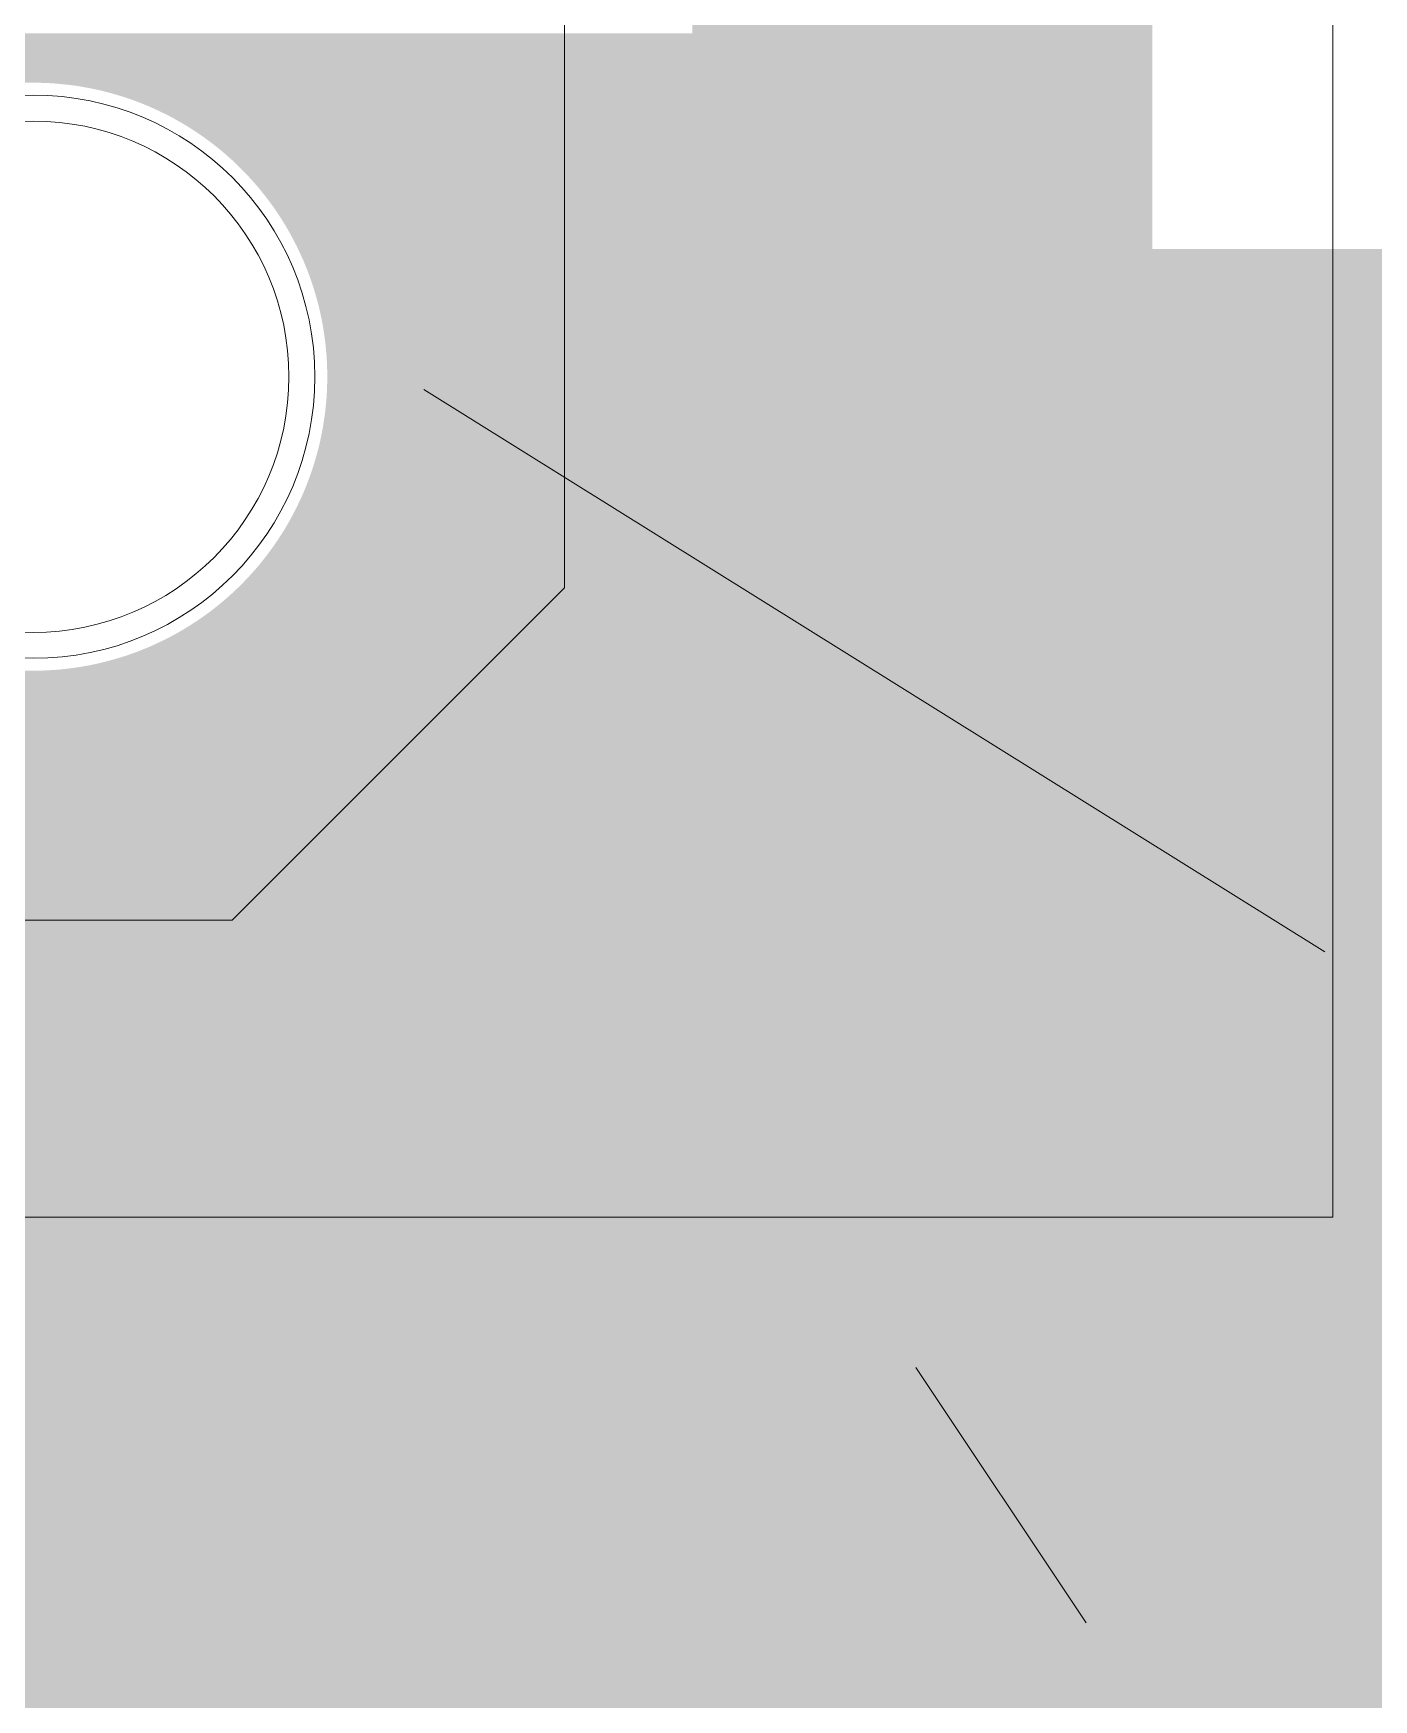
# Model space of a CAD drawing. Header units: millimetres. Extents: x 0 to 210, y 0 to 297.
# Drawn here: x 128.94 to 134.18, y 218.22 to 224.74 of the extents above; entities that cross this region are included whole.
import ezdxf

# ---------------------------------------------------------------- set-up
doc = ezdxf.new("R2010")
doc.units = ezdxf.units.MM
for name, pattern in [('K5LT32768', [0]), ('K5LT32769', [0]), ('K5LT32770', [0]), ('K5LT32771', [0]), ('K5LT32773', [0])]:
    doc.linetypes.add(name, pattern=pattern)

# ---------------------------------------------------------------- blocks, each defined once
blk = doc.blocks.new('U14')
at = {"color": 7, "linetype": 'K5LT32768', "lineweight": 18}
blk.add_circle((128.9364, 223.3985), 1, dxfattribs=at)
blk = doc.blocks.new('U145')
at = {"color": 1, "linetype": 'K5LT32771', "lineweight": 18, "true_color": 0xff0000}
blk.add_circle((128.9364, 223.3985), 1.1016, dxfattribs=at)
blk = doc.blocks.new('U247')
at = {"color": 3, "linetype": 'K5LT32773', "lineweight": 18, "true_color": 0x00ff00}
blk.add_circle((128.9364, 223.3985), 1, dxfattribs=at)
blk = doc.blocks.new('U311')
at = {"color": 1, "linetype": 'K5LT32771', "lineweight": 18, "true_color": 0xff0000}
blk.add_circle((128.9364, 223.3985), 1.1016, dxfattribs=at)

msp = doc.modelspace()

# ---------------------------------------------------------------- hatches: boundary and pattern name
for points in [[(131.515, 223.8979), (131.515, 227.348), (133.3151, 227.348), (133.3151, 223.8979)], [(125.3423, 224.7397), (125.3414, 224.742), (130.515, 224.742), (130.515, 224.7397)], [(125.3461, 224.7275), (125.3423, 224.7397), (130.515, 224.7397), (130.515, 224.7275)], [(125.3494, 224.7153), (125.3461, 224.7275), (130.515, 224.7275), (130.515, 224.7153)], [(125.3517, 224.7028), (125.3494, 224.7153), (130.515, 224.7153), (130.515, 224.7028)], [(125.3534, 224.6904), (125.3517, 224.7028), (130.515, 224.7028), (130.515, 224.6904)], [(125.3547, 224.6779), (125.3534, 224.6904), (130.515, 224.6904), (130.515, 224.6779)], [(125.355, 224.6652), (125.3547, 224.6779), (130.515, 224.6779), (130.515, 224.6652)], [(125.355, 224.5487), (125.355, 224.6652), (130.515, 224.6652), (130.515, 224.5487)], [(128.9816, 224.5479), (128.9516, 224.5487), (130.515, 224.5487), (130.515, 224.5479)], [(129.0118, 224.5464), (128.9816, 224.5479), (130.515, 224.5479), (130.515, 224.5464)], [(129.0418, 224.5438), (129.0118, 224.5464), (130.515, 224.5464), (130.515, 224.5438)], [(129.0715, 224.5408), (129.0418, 224.5438), (130.515, 224.5438), (130.515, 224.5408)], [(129.1015, 224.537), (129.0715, 224.5408), (130.515, 224.5408), (130.515, 224.537)], [(129.1312, 224.5321), (129.1015, 224.537), (130.515, 224.537), (130.515, 224.5321)], [(129.1609, 224.5266), (129.1312, 224.5321), (130.515, 224.5321), (130.515, 224.5266)], [(129.1904, 224.5205), (129.1609, 224.5266), (130.515, 224.5266), (130.515, 224.5205)], [(129.2196, 224.5134), (129.1904, 224.5205), (130.515, 224.5205), (130.515, 224.5134)], [(129.2485, 224.5055), (129.2196, 224.5134), (130.515, 224.5134), (130.515, 224.5055)], [(129.2775, 224.4971), (129.2485, 224.5055), (130.515, 224.5055), (130.515, 224.4971)], [(129.3062, 224.4877), (129.2775, 224.4971), (130.515, 224.4971), (130.515, 224.4877)], [(129.3346, 224.4778), (129.3062, 224.4877), (130.515, 224.4877), (130.515, 224.4778)], [(129.3626, 224.4669), (129.3346, 224.4778), (130.515, 224.4778), (130.515, 224.4669)], [(129.3905, 224.4554), (129.3626, 224.4669), (130.515, 224.4669), (130.515, 224.4554)], [(129.4179, 224.443), (129.3905, 224.4554), (130.515, 224.4554), (130.515, 224.443)], [(129.4451, 224.43), (129.4179, 224.443), (130.515, 224.443), (130.515, 224.43)], [(129.472, 224.4166), (129.4451, 224.43), (130.515, 224.43), (130.515, 224.4166)], [(129.4985, 224.4021), (129.472, 224.4166), (130.515, 224.4166), (130.515, 224.4021)], [(129.5244, 224.3871), (129.4985, 224.4021), (130.515, 224.4021), (130.515, 224.3871)], [(129.55, 224.3714), (129.5244, 224.3871), (130.515, 224.3871), (130.515, 224.3714)], [(129.5754, 224.3549), (129.55, 224.3714), (130.515, 224.3714), (130.515, 224.3549)], [(129.6003, 224.3378), (129.5754, 224.3549), (130.515, 224.3549), (130.515, 224.3378)], [(129.6244, 224.3203), (129.6003, 224.3378), (130.515, 224.3378), (130.515, 224.3203)], [(129.6486, 224.3018), (129.6244, 224.3203), (130.515, 224.3203), (130.515, 224.3018)], [(129.6719, 224.283), (129.6486, 224.3018), (130.515, 224.3018), (130.515, 224.283)], [(129.6948, 224.2634), (129.6719, 224.283), (130.515, 224.283), (130.515, 224.2634)], [(129.7172, 224.2433), (129.6948, 224.2634), (130.515, 224.2634), (130.515, 224.2433)], [(129.739, 224.2225), (129.7172, 224.2433), (130.515, 224.2433), (130.515, 224.2225)], [(129.7603, 224.2012), (129.739, 224.2225), (130.515, 224.2225), (130.515, 224.2012)], [(129.7809, 224.1793), (129.7603, 224.2012), (130.515, 224.2012), (130.515, 224.1793)], [(129.8012, 224.157), (129.7809, 224.1793), (130.515, 224.1793), (130.515, 224.157)], [(129.8208, 224.1341), (129.8012, 224.157), (130.515, 224.157), (130.515, 224.1341)], [(129.8396, 224.1108), (129.8208, 224.1341), (130.515, 224.1341), (130.515, 224.1108)], [(129.8579, 224.0869), (129.8396, 224.1108), (130.515, 224.1108), (130.515, 224.0869)], [(129.8757, 224.0625), (129.8579, 224.0869), (130.515, 224.0869), (130.515, 224.0625)], [(129.8927, 224.0376), (129.8757, 224.0625), (130.515, 224.0625), (130.515, 224.0376)], [(129.9092, 224.0125), (129.8927, 224.0376), (130.515, 224.0376), (130.515, 224.0125)], [(129.9249, 223.9868), (129.9092, 224.0125), (130.515, 224.0125), (130.515, 223.9868)], [(129.9399, 223.9606), (129.9249, 223.9868), (130.515, 223.9868), (130.515, 223.9606)], [(129.9541, 223.9342), (129.9399, 223.9606), (130.515, 223.9606), (130.515, 223.9342)], [(129.9679, 223.9073), (129.9541, 223.9342), (130.515, 223.9342), (130.515, 223.9073)], [(129.9808, 223.8801), (129.9679, 223.9073), (130.515, 223.9073), (130.515, 223.8801)], [(129.9933, 223.8527), (129.9808, 223.8801), (130.515, 223.8801), (130.515, 223.8527)], [(131.515, 222.573), (131.515, 223.8979), (139.3399, 223.8979), (139.3399, 222.573)], [(130.0047, 223.8248), (129.9933, 223.8527), (130.515, 223.8527), (130.515, 223.8248)], [(130.0154, 223.7968), (130.0047, 223.8248), (130.515, 223.8248), (130.515, 223.7968)], [(130.0255, 223.7684), (130.0154, 223.7968), (130.515, 223.7968), (130.515, 223.7684)], [(130.0349, 223.7397), (130.0255, 223.7684), (130.515, 223.7684), (130.515, 223.7397)], [(130.0433, 223.711), (130.0349, 223.7397), (130.515, 223.7397), (130.515, 223.711)], [(130.0512, 223.6818), (130.0433, 223.711), (130.515, 223.711), (130.515, 223.6818)], [(130.0583, 223.6525), (130.0512, 223.6818), (130.515, 223.6818), (130.515, 223.6525)], [(130.0644, 223.6231), (130.0583, 223.6525), (130.515, 223.6525), (130.515, 223.6231)], [(130.07, 223.5934), (130.0644, 223.6231), (130.515, 223.6231), (130.515, 223.5934)], [(130.0745, 223.5636), (130.07, 223.5934), (130.515, 223.5934), (130.515, 223.5636)], [(130.0786, 223.5339), (130.0745, 223.5636), (130.515, 223.5636), (130.515, 223.5339)], [(130.0816, 223.504), (130.0786, 223.5339), (130.515, 223.5339), (130.515, 223.504)], [(130.0842, 223.474), (130.0816, 223.504), (130.515, 223.504), (130.515, 223.474)], [(130.0857, 223.4438), (130.0842, 223.474), (130.515, 223.474), (130.515, 223.4438)], [(130.0865, 223.4138), (130.0857, 223.4438), (130.515, 223.4438), (130.515, 223.4138)], [(130.0865, 223.3836), (130.0865, 223.4138), (130.515, 223.4138), (130.515, 223.3836)], [(130.0842, 223.3234), (130.0857, 223.3536), (130.515, 223.3536), (130.515, 223.3234)], [(130.0857, 223.3536), (130.0865, 223.3836), (130.515, 223.3836), (130.515, 223.3536)], [(130.0786, 223.2634), (130.0816, 223.2934), (130.515, 223.2934), (130.515, 223.2634)], [(130.0816, 223.2934), (130.0842, 223.3234), (130.515, 223.3234), (130.515, 223.2934)], [(130.07, 223.204), (130.0745, 223.2337), (130.515, 223.2337), (130.515, 223.204)], [(130.0745, 223.2337), (130.0786, 223.2634), (130.515, 223.2634), (130.515, 223.2337)], [(130.0512, 223.1156), (130.0583, 223.1448), (130.515, 223.1448), (130.515, 223.1156)], [(130.0583, 223.1448), (130.0644, 223.1743), (130.515, 223.1743), (130.515, 223.1448)], [(130.0644, 223.1743), (130.07, 223.204), (130.515, 223.204), (130.515, 223.1743)], [(130.0349, 223.0577), (130.0433, 223.0864), (130.515, 223.0864), (130.515, 223.0577)], [(130.0433, 223.0864), (130.0512, 223.1156), (130.515, 223.1156), (130.515, 223.0864)], [(130.0154, 223.0005), (130.0255, 223.029), (130.515, 223.029), (130.515, 223.0005)], [(130.0255, 223.029), (130.0349, 223.0577), (130.515, 223.0577), (130.515, 223.029)], [(129.9933, 222.9446), (130.0047, 222.9726), (130.515, 222.9726), (130.515, 222.9446)], [(130.0047, 222.9726), (130.0154, 223.0005), (130.515, 223.0005), (130.515, 222.9726)], [(129.9541, 222.8631), (129.9679, 222.89), (130.515, 222.89), (130.515, 222.8631)], [(129.9679, 222.89), (129.9808, 222.9172), (130.515, 222.9172), (130.515, 222.89)], [(129.9808, 222.9172), (129.9933, 222.9446), (130.515, 222.9446), (130.515, 222.9172)], [(129.9249, 222.8105), (129.9399, 222.8367), (130.515, 222.8367), (130.515, 222.8105)], [(129.9399, 222.8367), (129.9541, 222.8631), (130.515, 222.8631), (130.515, 222.8367)], [(129.8757, 222.7348), (129.8927, 222.7597), (130.4946, 222.7597), (130.4697, 222.7348)], [(129.8927, 222.7597), (129.906, 222.7801), (130.515, 222.7801), (130.4946, 222.7597)], [(129.906, 222.7801), (129.9092, 222.7849), (130.515, 222.7849), (130.515, 222.7801)], [(129.9092, 222.7849), (129.9249, 222.8105), (130.515, 222.8105), (130.515, 222.7849)], [(129.8208, 222.6632), (129.8396, 222.6866), (130.4215, 222.6866), (130.3981, 222.6632)], [(129.8396, 222.6866), (129.8579, 222.7105), (130.4454, 222.7105), (130.4215, 222.6866)], [(129.8579, 222.7105), (129.8757, 222.7348), (130.4697, 222.7348), (130.4454, 222.7105)], [(129.7809, 222.618), (129.8012, 222.6404), (130.3752, 222.6404), (130.3529, 222.618)], [(129.8012, 222.6404), (129.8208, 222.6632), (130.3981, 222.6632), (130.3752, 222.6404)], [(129.7172, 222.5542), (129.739, 222.5748), (130.3097, 222.5748), (130.2891, 222.5542)], [(129.739, 222.5748), (129.7603, 222.5962), (130.331, 222.5962), (130.3097, 222.5748)], [(129.7603, 222.5962), (129.7809, 222.618), (130.3529, 222.618), (130.331, 222.5962)], [(131.5147, 222.5535), (131.515, 222.573), (139.3399, 222.573), (139.3399, 222.5535)], [(129.6244, 222.477), (129.6486, 222.4956), (130.2304, 222.4956), (130.2119, 222.477)], [(129.6486, 222.4956), (129.6719, 222.5144), (130.2492, 222.5144), (130.2304, 222.4956)], [(129.6719, 222.5144), (129.6948, 222.5339), (130.2688, 222.5339), (130.2492, 222.5144)], [(129.6948, 222.5339), (129.7172, 222.5542), (130.2891, 222.5542), (130.2688, 222.5339)], [(131.5056, 222.4755), (131.5089, 222.4948), (139.3399, 222.4948), (139.3399, 222.4755)], [(131.5089, 222.4948), (131.5117, 222.5144), (139.3399, 222.5144), (139.3399, 222.4948)], [(131.5117, 222.5144), (131.5134, 222.5337), (139.3399, 222.5337), (139.3399, 222.5144)], [(131.5134, 222.5337), (131.5147, 222.5535), (139.3399, 222.5535), (139.3399, 222.5337)], [(129.5244, 222.4102), (129.55, 222.426), (130.1608, 222.426), (130.145, 222.4102)], [(129.55, 222.426), (129.5754, 222.4425), (130.1773, 222.4425), (130.1608, 222.426)], [(129.5754, 222.4425), (129.6003, 222.4595), (130.1943, 222.4595), (130.1773, 222.4425)], [(129.6003, 222.4595), (129.6244, 222.477), (130.2119, 222.477), (130.1943, 222.4595)], [(131.4906, 222.4184), (131.4962, 222.4374), (139.3399, 222.4374), (139.3399, 222.4184)], [(131.4962, 222.4374), (131.5013, 222.4562), (139.3399, 222.4562), (139.3399, 222.4374)], [(131.5013, 222.4562), (131.5056, 222.4755), (139.3399, 222.4755), (139.3399, 222.4562)], [(129.4179, 222.3544), (129.4451, 222.3673), (130.1021, 222.3673), (130.0892, 222.3544)], [(129.4451, 222.3673), (129.472, 222.3808), (130.1156, 222.3808), (130.1021, 222.3673)], [(129.472, 222.3808), (129.4985, 222.3952), (130.1301, 222.3952), (130.1156, 222.3808)], [(129.4985, 222.3952), (129.5244, 222.4102), (130.145, 222.4102), (130.1301, 222.3952)], [(131.4606, 222.346), (131.4692, 222.3637), (139.3399, 222.3637), (139.3399, 222.346)], [(131.4692, 222.3637), (131.4769, 222.3815), (139.3399, 222.3815), (139.3399, 222.3637)], [(131.4769, 222.3815), (131.4842, 222.3998), (139.3399, 222.3998), (139.3399, 222.3815)], [(131.4842, 222.3998), (131.4906, 222.4184), (139.3399, 222.4184), (139.3399, 222.3998)], [(129.2485, 222.2919), (129.2775, 222.3002), (130.035, 222.3002), (130.0267, 222.2919)], [(129.2775, 222.3002), (129.3062, 222.3096), (130.0444, 222.3096), (130.035, 222.3002)], [(129.3062, 222.3096), (129.3346, 222.3196), (130.0543, 222.3196), (130.0444, 222.3096)], [(129.3346, 222.3196), (129.3626, 222.3305), (130.0653, 222.3305), (130.0543, 222.3196)], [(129.3626, 222.3305), (129.3905, 222.3419), (130.0767, 222.3419), (130.0653, 222.3305)], [(129.3905, 222.3419), (129.4179, 222.3544), (130.0892, 222.3544), (130.0767, 222.3419)], [(131.4195, 222.2792), (131.4309, 222.2952), (139.3399, 222.2952), (139.3399, 222.2792)], [(131.4309, 222.2952), (131.4413, 222.3117), (139.3399, 222.3117), (139.3399, 222.2952)], [(131.4413, 222.3117), (131.4512, 222.3287), (139.3399, 222.3287), (139.3399, 222.3117)], [(131.4512, 222.3287), (131.4606, 222.346), (139.3399, 222.346), (139.3399, 222.3287)], [(126.8965, 222.0107), (126.8965, 222.2487), (129.9835, 222.2487), (129.7454, 222.0107)], [(128.9516, 222.2487), (128.9816, 222.2494), (129.9842, 222.2494), (129.9835, 222.2487)], [(128.9816, 222.2494), (129.0118, 222.251), (129.9858, 222.251), (129.9842, 222.2494)], [(129.0118, 222.251), (129.0418, 222.2533), (129.988, 222.2533), (129.9858, 222.251)], [(129.0418, 222.2533), (129.0715, 222.2566), (129.9913, 222.2566), (129.988, 222.2533)], [(129.0715, 222.2566), (129.1015, 222.2604), (129.9951, 222.2604), (129.9913, 222.2566)], [(129.1015, 222.2604), (129.1312, 222.2652), (130, 222.2652), (129.9951, 222.2604)], [(129.1312, 222.2652), (129.1609, 222.2705), (130.0053, 222.2705), (130, 222.2652)], [(129.1609, 222.2705), (129.1904, 222.2769), (130.0117, 222.2769), (130.0053, 222.2705)], [(129.1904, 222.2769), (129.2196, 222.284), (130.0188, 222.284), (130.0117, 222.2769)], [(129.2196, 222.284), (129.2485, 222.2919), (130.0267, 222.2919), (130.0188, 222.284)], [(131.3687, 222.2195), (131.3821, 222.2334), (139.3399, 222.2334), (139.3399, 222.2195)], [(131.3821, 222.2334), (131.3953, 222.2482), (139.3399, 222.2482), (139.3399, 222.2334)], [(131.3953, 222.2482), (131.4078, 222.2634), (139.3399, 222.2634), (139.3399, 222.2482)], [(131.4078, 222.2634), (131.4195, 222.2792), (139.3399, 222.2792), (139.3399, 222.2634)], [(130.0687, 220.9195), (131.3687, 222.2195), (139.3399, 222.2195), (139.3399, 220.9195)], [(127.134, 221.7732), (126.8965, 222.0107), (129.7454, 222.0107), (129.5079, 221.7732)], [(129.9927, 220.8573), (130.009, 220.8685), (139.3399, 220.8685), (139.3399, 220.8573)], [(130.009, 220.8685), (130.0245, 220.8804), (139.3399, 220.8804), (139.3399, 220.8685)], [(130.0245, 220.8804), (130.0397, 220.8928), (139.3399, 220.8928), (139.3399, 220.8804)], [(130.0397, 220.8928), (130.0545, 220.9058), (139.3399, 220.9058), (139.3399, 220.8928)], [(130.0545, 220.9058), (130.0687, 220.9195), (139.3399, 220.9195), (139.3399, 220.9058)], [(129.8508, 220.7917), (129.8696, 220.7973), (139.3399, 220.7973), (139.3399, 220.7917)], [(129.8696, 220.7973), (129.8881, 220.8039), (139.3399, 220.8039), (139.3399, 220.7973)], [(129.8881, 220.8039), (129.9064, 220.811), (139.3399, 220.811), (139.3399, 220.8039)], [(129.9064, 220.811), (129.9244, 220.8189), (139.3399, 220.8189), (139.3399, 220.811)], [(129.9244, 220.8189), (129.9419, 220.8276), (139.3399, 220.8276), (139.3399, 220.8189)], [(129.9419, 220.8276), (129.9592, 220.8367), (139.3399, 220.8367), (139.3399, 220.8276)], [(129.9592, 220.8367), (129.9762, 220.8466), (139.3399, 220.8466), (139.3399, 220.8367)], [(129.9762, 220.8466), (129.9927, 220.8573), (139.3399, 220.8573), (139.3399, 220.8466)], [(125.355, 216.3981), (125.355, 220.7729), (139.3399, 220.7729), (139.3399, 216.3981)], [(129.7149, 220.7729), (129.7347, 220.7732), (139.3399, 220.7732), (139.3399, 220.7729)], [(129.7347, 220.7732), (129.7542, 220.7745), (139.3399, 220.7745), (139.3399, 220.7732)], [(129.7542, 220.7745), (129.7738, 220.7765), (139.3399, 220.7765), (139.3399, 220.7745)], [(129.7738, 220.7765), (129.7931, 220.779), (139.3399, 220.779), (139.3399, 220.7765)], [(129.7931, 220.779), (129.8124, 220.7826), (139.3399, 220.7826), (139.3399, 220.779)], [(129.8124, 220.7826), (129.8317, 220.7867), (139.3399, 220.7867), (139.3399, 220.7826)], [(129.8317, 220.7867), (129.8508, 220.7917), (139.3399, 220.7917), (139.3399, 220.7867)]]:
    msp.add_hatch(color=7).paths.add_polyline_path(points)
at = {"true_color": 0x00ff00}
for points in [[(100.6496, 224.7059), (100.657, 224.7191), (133.3151, 224.7191), (133.3151, 224.7059)], [(100.657, 224.7191), (100.6639, 224.7328), (133.3151, 224.7328), (133.3151, 224.7191)], [(100.6639, 224.7328), (100.6679, 224.742), (133.3151, 224.742), (133.3151, 224.7328)], [(100.593, 224.6343), (100.6037, 224.6452), (133.3151, 224.6452), (133.3151, 224.6343)], [(100.6037, 224.6452), (100.6141, 224.6564), (133.3151, 224.6564), (133.3151, 224.6452)], [(100.6141, 224.6564), (100.6237, 224.668), (133.3151, 224.668), (133.3151, 224.6564)], [(100.6237, 224.668), (100.6329, 224.6802), (133.3151, 224.6802), (133.3151, 224.668)], [(100.6329, 224.6802), (100.6415, 224.6929), (133.3151, 224.6929), (133.3151, 224.6802)], [(100.6415, 224.6929), (100.6496, 224.7059), (133.3151, 224.7059), (133.3151, 224.6929)], [(100.5051, 224.5743), (100.5188, 224.5809), (133.3151, 224.5809), (133.3151, 224.5743)], [(100.5188, 224.5809), (100.5323, 224.5885), (133.3151, 224.5885), (133.3151, 224.5809)], [(100.5323, 224.5885), (100.5453, 224.5964), (133.3151, 224.5964), (133.3151, 224.5885)], [(100.5453, 224.5964), (100.5577, 224.605), (133.3151, 224.605), (133.3151, 224.5964)], [(100.5577, 224.605), (100.5699, 224.6142), (133.3151, 224.6142), (133.3151, 224.605)], [(100.5699, 224.6142), (100.5816, 224.6241), (133.3151, 224.6241), (133.3151, 224.6142)], [(100.5816, 224.6241), (100.593, 224.6343), (133.3151, 224.6343), (133.3151, 224.6241)], [(100.4263, 224.5487), (100.433, 224.5499), (133.3151, 224.5499), (133.3151, 224.5487)], [(100.433, 224.5499), (100.448, 224.5535), (133.3151, 224.5535), (133.3151, 224.5499)], [(100.448, 224.5535), (100.4627, 224.5578), (133.3151, 224.5578), (133.3151, 224.5535)], [(100.4627, 224.5578), (100.4772, 224.5626), (133.3151, 224.5626), (133.3151, 224.5578)], [(100.4772, 224.5626), (100.4914, 224.568), (133.3151, 224.568), (133.3151, 224.5626)], [(100.4914, 224.568), (100.5051, 224.5743), (133.3151, 224.5743), (133.3151, 224.568)], [(128.9816, 224.5479), (128.9516, 224.5487), (133.3151, 224.5487), (133.3151, 224.5479)], [(129.0118, 224.5464), (128.9816, 224.5479), (133.3151, 224.5479), (133.3151, 224.5464)], [(129.0418, 224.5438), (129.0118, 224.5464), (133.3151, 224.5464), (133.3151, 224.5438)], [(129.0715, 224.5408), (129.0418, 224.5438), (133.3151, 224.5438), (133.3151, 224.5408)], [(129.1015, 224.537), (129.0715, 224.5408), (133.3151, 224.5408), (133.3151, 224.537)], [(129.1312, 224.5321), (129.1015, 224.537), (133.3151, 224.537), (133.3151, 224.5321)], [(129.1609, 224.5266), (129.1312, 224.5321), (133.3151, 224.5321), (133.3151, 224.5266)], [(129.1904, 224.5205), (129.1609, 224.5266), (133.3151, 224.5266), (133.3151, 224.5205)], [(129.2196, 224.5134), (129.1904, 224.5205), (133.3151, 224.5205), (133.3151, 224.5134)], [(129.2485, 224.5055), (129.2196, 224.5134), (133.3151, 224.5134), (133.3151, 224.5055)], [(129.2775, 224.4971), (129.2485, 224.5055), (133.3151, 224.5055), (133.3151, 224.4971)], [(129.3062, 224.4877), (129.2775, 224.4971), (133.3151, 224.4971), (133.3151, 224.4877)], [(129.3346, 224.4778), (129.3062, 224.4877), (133.3151, 224.4877), (133.3151, 224.4778)], [(129.3626, 224.4669), (129.3346, 224.4778), (133.3151, 224.4778), (133.3151, 224.4669)], [(129.3905, 224.4554), (129.3626, 224.4669), (133.3151, 224.4669), (133.3151, 224.4554)], [(129.4179, 224.443), (129.3905, 224.4554), (133.3151, 224.4554), (133.3151, 224.443)], [(129.4451, 224.43), (129.4179, 224.443), (133.3151, 224.443), (133.3151, 224.43)], [(129.472, 224.4166), (129.4451, 224.43), (133.3151, 224.43), (133.3151, 224.4166)], [(129.4985, 224.4021), (129.472, 224.4166), (133.3151, 224.4166), (133.3151, 224.4021)], [(129.5244, 224.3871), (129.4985, 224.4021), (133.3151, 224.4021), (133.3151, 224.3871)], [(129.55, 224.3714), (129.5244, 224.3871), (133.3151, 224.3871), (133.3151, 224.3714)], [(129.5754, 224.3549), (129.55, 224.3714), (133.3151, 224.3714), (133.3151, 224.3549)], [(129.6003, 224.3378), (129.5754, 224.3549), (133.3151, 224.3549), (133.3151, 224.3378)], [(129.6244, 224.3203), (129.6003, 224.3378), (133.3151, 224.3378), (133.3151, 224.3203)], [(129.6486, 224.3018), (129.6244, 224.3203), (133.3151, 224.3203), (133.3151, 224.3018)], [(129.6719, 224.283), (129.6486, 224.3018), (133.3151, 224.3018), (133.3151, 224.283)], [(129.6948, 224.2634), (129.6719, 224.283), (133.3151, 224.283), (133.3151, 224.2634)], [(129.7172, 224.2433), (129.6948, 224.2634), (133.3151, 224.2634), (133.3151, 224.2433)], [(129.739, 224.2225), (129.7172, 224.2433), (133.3151, 224.2433), (133.3151, 224.2225)], [(129.7603, 224.2012), (129.739, 224.2225), (133.3151, 224.2225), (133.3151, 224.2012)], [(129.7809, 224.1793), (129.7603, 224.2012), (133.3151, 224.2012), (133.3151, 224.1793)], [(129.8012, 224.157), (129.7809, 224.1793), (133.3151, 224.1793), (133.3151, 224.157)], [(129.8208, 224.1341), (129.8012, 224.157), (133.3151, 224.157), (133.3151, 224.1341)], [(129.8396, 224.1108), (129.8208, 224.1341), (133.3151, 224.1341), (133.3151, 224.1108)], [(129.8579, 224.0869), (129.8396, 224.1108), (133.3151, 224.1108), (133.3151, 224.0869)], [(129.8757, 224.0625), (129.8579, 224.0869), (133.3151, 224.0869), (133.3151, 224.0625)], [(129.8927, 224.0376), (129.8757, 224.0625), (133.3151, 224.0625), (133.3151, 224.0376)], [(129.9092, 224.0125), (129.8927, 224.0376), (133.3151, 224.0376), (133.3151, 224.0125)], [(129.9249, 223.9868), (129.9092, 224.0125), (133.3151, 224.0125), (133.3151, 223.9868)], [(129.9399, 223.9606), (129.9249, 223.9868), (133.3151, 223.9868), (133.3151, 223.9606)], [(129.9541, 223.9342), (129.9399, 223.9606), (133.3151, 223.9606), (133.3151, 223.9342)], [(129.9679, 223.9073), (129.9541, 223.9342), (133.3151, 223.9342), (133.3151, 223.9073)], [(129.9723, 223.8979), (129.9679, 223.9073), (133.3151, 223.9073), (133.3151, 223.8979)], [(129.9808, 223.8801), (129.9723, 223.8979), (139.3399, 223.8979), (139.3399, 223.8801)], [(129.9933, 223.8527), (129.9808, 223.8801), (139.3399, 223.8801), (139.3399, 223.8527)], [(130.0047, 223.8248), (129.9933, 223.8527), (139.3399, 223.8527), (139.3399, 223.8248)], [(130.0154, 223.7968), (130.0047, 223.8248), (139.3399, 223.8248), (139.3399, 223.7968)], [(130.0255, 223.7684), (130.0154, 223.7968), (139.3399, 223.7968), (139.3399, 223.7684)], [(130.0349, 223.7397), (130.0255, 223.7684), (139.3399, 223.7684), (139.3399, 223.7397)], [(130.0433, 223.711), (130.0349, 223.7397), (139.3399, 223.7397), (139.3399, 223.711)], [(130.0512, 223.6818), (130.0433, 223.711), (139.3399, 223.711), (139.3399, 223.6818)], [(130.0583, 223.6525), (130.0512, 223.6818), (139.3399, 223.6818), (139.3399, 223.6525)], [(130.0644, 223.6231), (130.0583, 223.6525), (139.3399, 223.6525), (139.3399, 223.6231)], [(130.07, 223.5934), (130.0644, 223.6231), (139.3399, 223.6231), (139.3399, 223.5934)], [(130.0745, 223.5636), (130.07, 223.5934), (139.3399, 223.5934), (139.3399, 223.5636)], [(130.0786, 223.5339), (130.0745, 223.5636), (139.3399, 223.5636), (139.3399, 223.5339)], [(130.0816, 223.504), (130.0786, 223.5339), (139.3399, 223.5339), (139.3399, 223.504)], [(130.0842, 223.474), (130.0816, 223.504), (139.3399, 223.504), (139.3399, 223.474)], [(130.0857, 223.4438), (130.0842, 223.474), (139.3399, 223.474), (139.3399, 223.4438)], [(130.0865, 223.4138), (130.0857, 223.4438), (139.3399, 223.4438), (139.3399, 223.4138)], [(130.0865, 223.3836), (130.0865, 223.4138), (139.3399, 223.4138), (139.3399, 223.3836)], [(130.0842, 223.3234), (130.0857, 223.3536), (139.3399, 223.3536), (139.3399, 223.3234)], [(130.0857, 223.3536), (130.0865, 223.3836), (139.3399, 223.3836), (139.3399, 223.3536)], [(130.0786, 223.2634), (130.0816, 223.2934), (139.3399, 223.2934), (139.3399, 223.2634)], [(130.0816, 223.2934), (130.0842, 223.3234), (139.3399, 223.3234), (139.3399, 223.2934)], [(130.07, 223.204), (130.0745, 223.2337), (139.3399, 223.2337), (139.3399, 223.204)], [(130.0745, 223.2337), (130.0786, 223.2634), (139.3399, 223.2634), (139.3399, 223.2337)], [(130.0512, 223.1156), (130.0583, 223.1448), (139.3399, 223.1448), (139.3399, 223.1156)], [(130.0583, 223.1448), (130.0644, 223.1743), (139.3399, 223.1743), (139.3399, 223.1448)], [(130.0644, 223.1743), (130.07, 223.204), (139.3399, 223.204), (139.3399, 223.1743)], [(130.0349, 223.0577), (130.0433, 223.0864), (139.3399, 223.0864), (139.3399, 223.0577)], [(130.0433, 223.0864), (130.0512, 223.1156), (139.3399, 223.1156), (139.3399, 223.0864)], [(130.0154, 223.0005), (130.0255, 223.029), (139.3399, 223.029), (139.3399, 223.0005)], [(130.0255, 223.029), (130.0349, 223.0577), (139.3399, 223.0577), (139.3399, 223.029)], [(129.9933, 222.9446), (130.0047, 222.9726), (139.3399, 222.9726), (139.3399, 222.9446)], [(130.0047, 222.9726), (130.0154, 223.0005), (139.3399, 223.0005), (139.3399, 222.9726)], [(129.9541, 222.8631), (129.9679, 222.89), (139.3399, 222.89), (139.3399, 222.8631)], [(129.9679, 222.89), (129.9808, 222.9172), (139.3399, 222.9172), (139.3399, 222.89)], [(129.9808, 222.9172), (129.9933, 222.9446), (139.3399, 222.9446), (139.3399, 222.9172)], [(129.9249, 222.8105), (129.9399, 222.8367), (139.3399, 222.8367), (139.3399, 222.8105)], [(129.9399, 222.8367), (129.9541, 222.8631), (139.3399, 222.8631), (139.3399, 222.8367)], [(129.8757, 222.7348), (129.8927, 222.7597), (139.3399, 222.7597), (139.3399, 222.7348)], [(129.8927, 222.7597), (129.9092, 222.7849), (139.3399, 222.7849), (139.3399, 222.7597)], [(129.9092, 222.7849), (129.9249, 222.8105), (139.3399, 222.8105), (139.3399, 222.7849)], [(129.8208, 222.6632), (129.8396, 222.6866), (139.3399, 222.6866), (139.3399, 222.6632)], [(129.8396, 222.6866), (129.8579, 222.7105), (139.3399, 222.7105), (139.3399, 222.6866)], [(129.8579, 222.7105), (129.8757, 222.7348), (139.3399, 222.7348), (139.3399, 222.7105)], [(129.7809, 222.618), (129.8012, 222.6404), (139.3399, 222.6404), (139.3399, 222.618)], [(129.8012, 222.6404), (129.8208, 222.6632), (139.3399, 222.6632), (139.3399, 222.6404)], [(129.7172, 222.5542), (129.739, 222.5748), (139.3399, 222.5748), (139.3399, 222.5542)], [(129.739, 222.5748), (129.7603, 222.5962), (139.3399, 222.5962), (139.3399, 222.5748)], [(129.7603, 222.5962), (129.7809, 222.618), (139.3399, 222.618), (139.3399, 222.5962)], [(129.6244, 222.477), (129.6486, 222.4956), (139.3399, 222.4956), (139.3399, 222.477)], [(129.6486, 222.4956), (129.6719, 222.5144), (139.3399, 222.5144), (139.3399, 222.4956)], [(129.6719, 222.5144), (129.6948, 222.5339), (139.3399, 222.5339), (139.3399, 222.5144)], [(129.6948, 222.5339), (129.7172, 222.5542), (139.3399, 222.5542), (139.3399, 222.5339)], [(129.5244, 222.4102), (129.55, 222.426), (139.3399, 222.426), (139.3399, 222.4102)], [(129.55, 222.426), (129.5754, 222.4425), (139.3399, 222.4425), (139.3399, 222.426)], [(129.5754, 222.4425), (129.6003, 222.4595), (139.3399, 222.4595), (139.3399, 222.4425)], [(129.6003, 222.4595), (129.6244, 222.477), (139.3399, 222.477), (139.3399, 222.4595)], [(129.4179, 222.3544), (129.4451, 222.3673), (139.3399, 222.3673), (139.3399, 222.3544)], [(129.4451, 222.3673), (129.472, 222.3808), (139.3399, 222.3808), (139.3399, 222.3673)], [(129.472, 222.3808), (129.4985, 222.3952), (139.3399, 222.3952), (139.3399, 222.3808)], [(129.4985, 222.3952), (129.5244, 222.4102), (139.3399, 222.4102), (139.3399, 222.3952)], [(129.2485, 222.2919), (129.2775, 222.3002), (139.3399, 222.3002), (139.3399, 222.2919)], [(129.2775, 222.3002), (129.3062, 222.3096), (139.3399, 222.3096), (139.3399, 222.3002)], [(129.3062, 222.3096), (129.3346, 222.3196), (139.3399, 222.3196), (139.3399, 222.3096)], [(129.3346, 222.3196), (129.3626, 222.3305), (139.3399, 222.3305), (139.3399, 222.3196)], [(129.3626, 222.3305), (129.3905, 222.3419), (139.3399, 222.3419), (139.3399, 222.3305)], [(129.3905, 222.3419), (129.4179, 222.3544), (139.3399, 222.3544), (139.3399, 222.3419)], [(118.2333, 216.3981), (112.3827, 222.2487), (139.3399, 222.2487), (139.3399, 216.3981)], [(128.9516, 222.2487), (128.9816, 222.2494), (139.3399, 222.2494), (139.3399, 222.2487)], [(128.9816, 222.2494), (129.0118, 222.251), (139.3399, 222.251), (139.3399, 222.2494)], [(129.0118, 222.251), (129.0418, 222.2533), (139.3399, 222.2533), (139.3399, 222.251)], [(129.0418, 222.2533), (129.0715, 222.2566), (139.3399, 222.2566), (139.3399, 222.2533)], [(129.0715, 222.2566), (129.1015, 222.2604), (139.3399, 222.2604), (139.3399, 222.2566)], [(129.1015, 222.2604), (129.1312, 222.2652), (139.3399, 222.2652), (139.3399, 222.2604)], [(129.1312, 222.2652), (129.1609, 222.2705), (139.3399, 222.2705), (139.3399, 222.2652)], [(129.1609, 222.2705), (129.1904, 222.2769), (139.3399, 222.2769), (139.3399, 222.2705)], [(129.1904, 222.2769), (129.2196, 222.284), (139.3399, 222.284), (139.3399, 222.2769)], [(129.2196, 222.284), (129.2485, 222.2919), (139.3399, 222.2919), (139.3399, 222.284)]]:
    msp.add_hatch(color=3, dxfattribs=at).paths.add_polyline_path(points)

# ---------------------------------------------------------------- linework, layer by layer
at = {"color": 6, "linetype": 'K5LT32770', "lineweight": 18, "true_color": 0xff00ff}
for points in [[(134.0209, 220.1103), (134.0209, 229.2103)], [(130.4649, 223.348), (133.9899, 221.1481)], [(108.641, 220.1103), (134.0209, 220.1103)], [(132.3897, 219.5228), (133.0562, 218.5233)]]:
    msp.add_lwpolyline(points, dxfattribs=at)
at = {"color": 7, "linetype": 'K5LT32769', "lineweight": 18}
for points in [[(129.7149, 221.2731), (131.0148, 222.573), (131.0148, 227.348)], [(126.927, 221.2731), (129.7149, 221.2731)]]:
    msp.add_lwpolyline(points, dxfattribs=at)

# ---------------------------------------------------------------- block references
for name in ['U145', 'U311', 'U14', 'U247']:
    msp.add_blockref(name, (0, 0))

doc.saveas('drawing.dxf')
